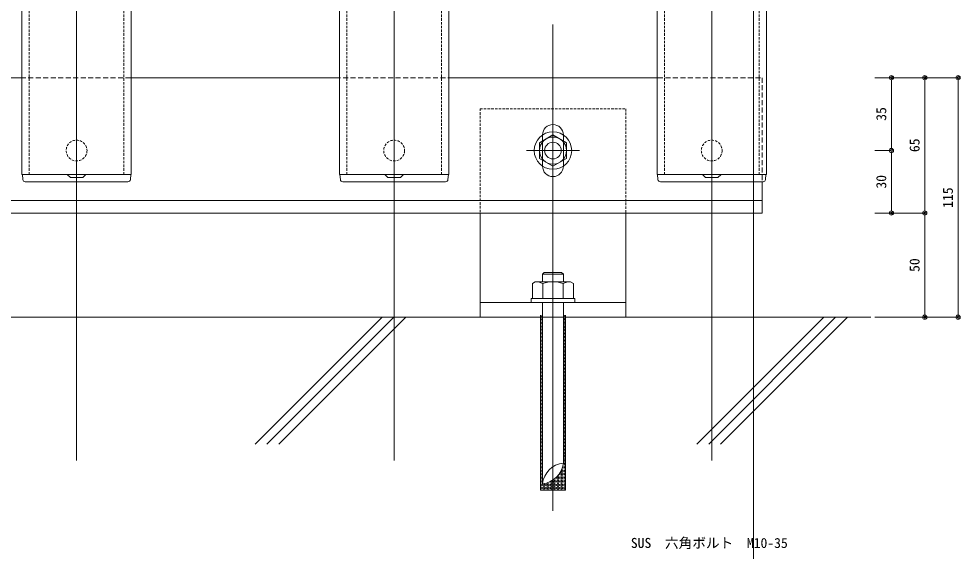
# Model space of a CAD drawing. Units: millimetres on the paper. Extents: x -401 to 401, y -279 to 279.
# Drawn here: x -176.4 to 49.6, y -115.8 to 11.9 of the extents above; entities that cross this region are included whole.
import ezdxf
from ezdxf.enums import TextEntityAlignment as Align

# ---------------------------------------------------------------- set-up
doc = ezdxf.new("R2010")
doc.units = ezdxf.units.MM
doc.linetypes.add('DASHED1', pattern=[1.8, 1.2, -0.6])
for name, color, linetype, lineweight in [('0-0_A-C01-補助線(非印刷)', 4, 'Continuous', 9), ('0-4_0-A08-芯_他', 4, 'Continuous', 9), ('0-5_A-E01-仕上太線', 4, 'DASHED1', 9), ('0-6_A-D01-RC', 4, 'Continuous', 9), ('0-7_A-C02-ハッチング', 134, 'Continuous', 9), ('0-8_ｱﾙﾐ', 4, 'DASHED1', 9), ('0-A_A-C06-見え掛り_中線', 6, 'Continuous', 9), ('0-B_A-B03-文字_書込_小', 7, 'Continuous', 9), ('0-C_0', 1, 'Continuous', 9), ('0-E_0-A11-寸法_詳細', 5, 'Continuous', 9), ('1-0_A-C05-見え掛り_細線', 1, 'Continuous', 9), ('1-1_A-D09-金物_鋼材', 4, 'Continuous', 9)]:
    doc.layers.add(name, color=color, linetype=linetype, lineweight=lineweight)
doc.styles.add('ＭＳ ゴシック', font='')
doc.styles.get('ＭＳ ゴシック').set_extended_font_data('MS Gothic')

# ---------------------------------------------------------------- blocks, each defined once
blk = doc.blocks.new('G$C726F75D7')
at = {"layer": '0-4_0-A08-芯_他'}
blk.add_line((-0.001, 615.839), (-0.001, -68.811), dxfattribs=at)
at = {"layer": '0-5_A-E01-仕上太線', "linetype": 'Continuous'}
for p, q in [((-26.251, 68.5), (-26.251, 275)), ((26.249, 68.5), (26.249, 275)), ((-26.001, 68.5), (25.999, 68.5))]:
    blk.add_line(p, q, dxfattribs=at)
at = {"layer": '0-8_ｱﾙﾐ'}
for p, q in [((-22.751, 68.5), (-22.751, 275)), ((22.749, 68.5), (22.75, 275))]:
    blk.add_line(p, q, dxfattribs=at)
blk.add_circle((-0.001, 80), 5, dxfattribs=at)
at = {"layer": '0-A_A-C06-見え掛り_中線'}
for p, q in [((-26.251, 68.5), (26.249, 68.5)), ((-26.251, 68.5), (-26.05, 68.5)), ((-26.05, 68.5), (-25.84, 66.095)), ((-4.501, 68.5), (-3, 67)), ((2.999, 67), (4.5, 68.5)), ((26.049, 68.5), (25.839, 66.095)), ((26.249, 68.5), (26.049, 68.5)), ((-24.645, 65), (24.644, 65)), ((-3, 67), (2.999, 67))]:
    blk.add_line(p, q, dxfattribs=at)
for centre, start, end in [((-24.645, 66.2), 185.00134, 270), ((24.644, 66.2), 270, 354.9987)]:
    blk.add_arc(centre, 1.2, start, end, dxfattribs=at)
blk = doc.blocks.new('G$C16211926')
at = {"layer": '0-C_0'}
blk.add_line((0, -95), (0, 19.5), dxfattribs=at)
at = {"layer": '0-C_0', "color": 7}
for p, q in [((-4.188, 14.5), (-5, 13.688)), ((-5, 13.688), (-5, 10)), ((-5, 13.688), (5, 13.688)), ((-4.188, 14.5), (4.188, 14.5)), ((5, 13.688), (4.188, 14.5)), ((5, 13.688), (5, 10)), ((-8.487, 10), (-9.8, 9.242)), ((-9.8, 2), (-9.8, 9.242)), ((8.487, 10), (-8.487, 10)), ((-4.9, 9.242), (-4.9, 2)), ((4.9, 9.242), (4.9, 2)), ((8.487, 10), (9.8, 9.242)), ((9.8, 2), (9.8, 9.242)), ((-5, 0), (-5, -77)), ((5, 0), (5, -87)), ((-6, -6), (-6, -90)), ((6, -6), (6, -90)), ((6, -90), (-6, -90))]:
    blk.add_line(p, q, dxfattribs=at)
for points in [[(10.5, 0), (10.5, 2), (-10.5, 2)], [(10.5, 0), (-10.5, 0), (-10.5, 2)]]:
    blk.add_lwpolyline(points, dxfattribs=at)
at = {"layer": '0-C_0'}
for centre in [(-5.955, -6.608), (-5.955, -7.315), (-5.955, -8.022), (-5.955, -8.729), (-5.602, -6.254), (-5.602, -6.961), (-5.602, -7.668), (-5.602, -8.375), (-5.602, -9.082), (-5.248, -6.608), (-5.248, -7.315), (-5.248, -8.022), (-5.248, -8.729), (5.358, -6.607), (5.358, -7.315), (5.358, -8.022), (5.358, -8.729), (5.712, -6.254), (5.712, -6.961), (5.712, -7.668), (5.712, -8.375), (5.712, -9.082), (-5.955, -9.436), (-5.955, -10.143), (-5.955, -10.85), (-5.955, -11.557), (-5.955, -12.264), (-5.955, -12.971), (-5.602, -9.789), (-5.602, -10.497), (-5.602, -11.204), (-5.602, -11.911), (-5.602, -12.618), (-5.602, -13.325), (-5.248, -9.436), (-5.248, -10.143), (-5.248, -10.85), (-5.248, -11.557), (-5.248, -12.264), (-5.248, -12.971), (5.358, -9.436), (5.358, -10.143), (5.358, -10.85), (5.358, -11.557), (5.358, -12.264), (5.358, -12.971), (5.712, -9.789), (5.712, -10.496), (5.712, -11.203), (5.712, -11.911), (5.712, -12.618), (5.712, -13.325), (-5.955, -13.679), (-5.955, -14.386), (-5.955, -15.093), (-5.955, -15.8), (-5.955, -16.507), (-5.955, -17.214), (-5.955, -17.921), (-5.602, -14.032), (-5.602, -14.739), (-5.602, -15.446), (-5.602, -16.153), (-5.602, -16.861), (-5.602, -17.568), (-5.248, -13.678), (-5.248, -14.386), (-5.248, -15.093), (-5.248, -15.8), (-5.248, -16.507), (-5.248, -17.214), (-5.248, -17.921), (5.358, -13.678), (5.358, -14.386), (5.358, -15.093), (5.358, -15.8), (5.358, -16.507), (5.358, -17.214), (5.358, -17.921), (5.712, -14.032), (5.712, -14.739), (5.712, -15.446), (5.712, -16.153), (5.712, -16.861), (5.712, -17.567), (-5.955, -18.628), (-5.955, -19.335), (-5.955, -20.042), (-5.955, -20.75), (-5.955, -21.457), (-5.955, -22.164), (-5.602, -18.275), (-5.602, -18.982), (-5.602, -19.689), (-5.602, -20.396), (-5.602, -21.103), (-5.602, -21.81), (-5.602, -22.517), (-5.248, -18.628), (-5.248, -19.335), (-5.248, -20.042), (-5.248, -20.749), (-5.248, -21.457), (-5.248, -22.164), (5.358, -18.628), (5.358, -19.335), (5.358, -20.042), (5.358, -20.749), (5.358, -21.457), (5.358, -22.164), (5.712, -18.274), (5.712, -18.982), (5.712, -19.689), (5.712, -20.396), (5.712, -21.103), (5.712, -21.81), (5.712, -22.517), (-5.955, -22.871), (-5.955, -23.578), (-5.955, -24.285), (-5.955, -24.992), (-5.955, -25.699), (-5.955, -26.406), (-5.955, -27.113), (-5.602, -23.224), (-5.602, -23.932), (-5.602, -24.639), (-5.602, -25.346), (-5.602, -26.053), (-5.602, -26.76), (-5.248, -22.871), (-5.248, -23.578), (-5.248, -24.285), (-5.248, -24.992), (-5.248, -25.699), (-5.248, -26.406), (-5.248, -27.113), (5.358, -22.871), (5.358, -23.578), (5.358, -24.285), (5.358, -24.992), (5.358, -25.699), (5.358, -26.406), (5.358, -27.113), (5.712, -23.224), (5.712, -23.932), (5.712, -24.638), (5.712, -25.346), (5.712, -26.053), (5.712, -26.76), (-5.955, -27.821), (-5.955, -28.528), (-5.955, -29.235), (-5.955, -29.942), (-5.955, -30.649), (-5.955, -31.356), (-5.602, -27.467), (-5.602, -28.174), (-5.602, -28.881), (-5.602, -29.588), (-5.602, -30.295), (-5.602, -31.003), (-5.248, -27.821), (-5.248, -28.528), (-5.248, -29.235), (-5.248, -29.942), (-5.248, -30.649), (-5.248, -31.356), (5.358, -27.82), (5.358, -28.528), (5.358, -29.235), (5.358, -29.942), (5.358, -30.649), (5.358, -31.356), (5.712, -27.467), (5.712, -28.174), (5.712, -28.881), (5.712, -29.588), (5.712, -30.295), (5.712, -31.003), (-5.955, -32.063), (-5.955, -32.77), (-5.955, -33.477), (-5.955, -34.184), (-5.955, -34.892), (-5.955, -35.599), (-5.602, -31.71), (-5.602, -32.417), (-5.602, -33.124), (-5.602, -33.831), (-5.602, -34.538), (-5.602, -35.245), (-5.602, -35.952), (-5.248, -32.063), (-5.248, -32.77), (-5.248, -33.477), (-5.248, -34.184), (-5.248, -34.892), (-5.248, -35.599), (5.358, -32.063), (5.358, -32.77), (5.358, -33.477), (5.358, -34.184), (5.358, -34.892), (5.358, -35.599), (5.712, -31.71), (5.712, -32.417), (5.712, -33.124), (5.712, -33.831), (5.712, -34.538), (5.712, -35.245), (5.712, -35.952), (-5.955, -36.306), (-5.955, -37.013), (-5.955, -37.72), (-5.955, -38.427), (-5.955, -39.134), (-5.955, -39.841), (-5.955, -40.548), (-5.602, -36.659), (-5.602, -37.366), (-5.602, -38.074), (-5.602, -38.781), (-5.602, -39.488), (-5.602, -40.195), (-5.248, -36.306), (-5.248, -37.013), (-5.248, -37.72), (-5.248, -38.427), (-5.248, -39.134), (-5.248, -39.841), (-5.248, -40.548), (5.358, -36.306), (5.358, -37.013), (5.358, -37.72), (5.358, -38.427), (5.358, -39.134), (5.358, -39.841), (5.358, -40.548), (5.712, -36.659), (5.712, -37.366), (5.712, -38.074), (5.712, -38.781), (5.712, -39.488), (5.712, -40.195), (-5.955, -41.256), (-5.955, -41.963), (-5.955, -42.67), (-5.955, -43.377), (-5.955, -44.084), (-5.955, -44.791), (-5.602, -40.902), (-5.602, -41.609), (-5.602, -42.316), (-5.602, -43.023), (-5.602, -43.73), (-5.602, -44.438), (-5.602, -45.145), (-5.248, -41.256), (-5.248, -41.963), (-5.248, -42.67), (-5.248, -43.377), (-5.248, -44.084), (-5.248, -44.791), (5.358, -41.256), (5.358, -41.963), (5.358, -42.67), (5.358, -43.377), (5.358, -44.084), (5.358, -44.791), (5.712, -40.902), (5.712, -41.609), (5.712, -42.316), (5.712, -43.023), (5.712, -43.73), (5.712, -44.438), (5.712, -45.145), (-5.955, -45.498), (-5.955, -46.205), (-5.955, -46.912), (-5.955, -47.62), (-5.955, -48.327), (-5.955, -49.034), (-5.955, -49.741), (-5.602, -45.852), (-5.602, -46.559), (-5.602, -47.266), (-5.602, -47.973), (-5.602, -48.68), (-5.602, -49.387), (-5.248, -45.498), (-5.248, -46.205), (-5.248, -46.912), (-5.248, -47.62), (-5.248, -48.327), (-5.248, -49.034), (-5.248, -49.741), (5.358, -45.498), (5.358, -46.205), (5.358, -46.912), (5.358, -47.62), (5.358, -48.327), (5.358, -49.034), (5.358, -49.741), (5.712, -45.852), (5.712, -46.559), (5.712, -47.266), (5.712, -47.973), (5.712, -48.68), (5.712, -49.387), (-5.955, -50.448), (-5.955, -51.155), (-5.955, -51.862), (-5.955, -52.569), (-5.955, -53.276), (-5.955, -53.984), (-5.602, -50.094), (-5.602, -50.802), (-5.602, -51.509), (-5.602, -52.216), (-5.602, -52.923), (-5.602, -53.63), (-5.248, -50.448), (-5.248, -51.155), (-5.248, -51.862), (-5.248, -52.569), (-5.248, -53.276), (-5.248, -53.983), (5.358, -50.448), (5.358, -51.155), (5.358, -51.862), (5.358, -52.569), (5.358, -53.276), (5.358, -53.984), (5.712, -50.094), (5.712, -50.802), (5.712, -51.509), (5.712, -52.216), (5.712, -52.923), (5.712, -53.63), (-5.955, -54.691), (-5.955, -55.398), (-5.955, -56.105), (-5.955, -56.812), (-5.955, -57.519), (-5.955, -58.226), (-5.602, -54.337), (-5.602, -55.044), (-5.602, -55.751), (-5.602, -56.458), (-5.602, -57.165), (-5.602, -57.873), (-5.602, -58.58), (-5.248, -54.691), (-5.248, -55.398), (-5.248, -56.105), (-5.248, -56.812), (-5.248, -57.519), (-5.248, -58.226), (5.358, -54.691), (5.358, -55.398), (5.358, -56.105), (5.358, -56.812), (5.358, -57.519), (5.358, -58.226), (5.712, -54.337), (5.712, -55.044), (5.712, -55.751), (5.712, -56.458), (5.712, -57.165), (5.712, -57.873), (5.712, -58.58), (-5.955, -58.933), (-5.955, -59.64), (-5.955, -60.348), (-5.955, -61.055), (-5.955, -61.762), (-5.955, -62.469), (-5.955, -63.176), (-5.602, -59.287), (-5.602, -59.994), (-5.602, -60.701), (-5.602, -61.408), (-5.602, -62.115), (-5.602, -62.822), (-5.248, -58.933), (-5.248, -59.64), (-5.248, -60.348), (-5.248, -61.055), (-5.248, -61.762), (-5.248, -62.469), (-5.248, -63.176), (5.358, -58.933), (5.358, -59.64), (5.358, -60.348), (5.358, -61.055), (5.358, -61.762), (5.358, -62.469), (5.358, -63.176), (5.712, -59.287), (5.712, -59.994), (5.712, -60.701), (5.712, -61.408), (5.712, -62.115), (5.712, -62.822), (-5.955, -63.883), (-5.955, -64.59), (-5.955, -65.297), (-5.955, -66.004), (-5.955, -66.711), (-5.955, -67.419), (-5.602, -63.529), (-5.602, -64.236), (-5.602, -64.944), (-5.602, -65.651), (-5.602, -66.358), (-5.602, -67.065), (-5.602, -67.772), (-5.248, -63.883), (-5.248, -64.59), (-5.248, -65.297), (-5.248, -66.004), (-5.248, -66.711), (-5.248, -67.419), (5.358, -63.883), (5.358, -64.59), (5.358, -65.297), (5.358, -66.004), (5.358, -66.711), (5.358, -67.419), (5.712, -63.529), (5.712, -64.236), (5.712, -64.944), (5.712, -65.651), (5.712, -66.358), (5.712, -67.065), (5.712, -67.772), (-5.955, -68.126), (-5.955, -68.833), (-5.955, -69.54), (-5.955, -70.247), (-5.955, -70.954), (-5.955, -71.661), (-5.955, -72.368), (-5.602, -68.479), (-5.602, -69.186), (-5.602, -69.893), (-5.602, -70.601), (-5.602, -71.308), (-5.602, -72.015), (-5.248, -68.126), (-5.248, -68.833), (-5.248, -69.54), (-5.248, -70.247), (-5.248, -70.954), (-5.248, -71.661), (-5.248, -72.368), (5.358, -68.126), (5.358, -68.833), (5.358, -69.54), (5.358, -70.247), (5.358, -70.954), (5.358, -71.661), (5.358, -72.368), (5.712, -68.479), (5.712, -69.186), (5.712, -69.893), (5.712, -70.601), (5.712, -71.308), (5.712, -72.015), (-5.955, -73.075), (-5.955, -73.782), (-5.955, -74.49), (-5.955, -75.197), (-5.955, -75.904), (-5.955, -76.611), (-5.602, -72.722), (-5.602, -73.429), (-5.602, -74.136), (-5.602, -74.843), (-5.602, -75.55), (-5.602, -76.257), (-5.248, -73.075), (-5.248, -73.782), (-5.248, -74.49), (-5.248, -75.197), (-5.248, -75.904), (-5.248, -76.611), (5.358, -73.075), (5.358, -73.782), (5.358, -74.49), (5.358, -75.197), (5.358, -75.904), (5.358, -76.611), (5.712, -72.722), (5.712, -73.429), (5.712, -74.136), (5.712, -74.843), (5.712, -75.55), (5.712, -76.257), (-5.955, -77.318), (-5.955, -78.025), (-5.955, -78.732), (-5.955, -79.439), (-5.955, -80.146), (-5.955, -80.853), (-5.602, -76.965), (-5.602, -77.672), (-5.602, -78.379), (-5.602, -79.086), (-5.602, -79.793), (-5.602, -80.5), (-5.602, -81.207), (-5.248, -77.318), (-5.248, -78.025), (-5.248, -78.732), (-5.248, -79.44), (-5.248, -80.146), (-5.248, -80.853), (-4.895, -78.379), (-4.895, -79.086), (-4.895, -79.793), (-4.895, -80.5), (-4.895, -81.207), (-4.541, -79.439), (-4.541, -80.146), (-4.541, -80.853), (-4.187, -80.5), (-4.187, -81.207), (5.358, -77.318), (5.358, -78.025), (5.358, -78.732), (5.358, -79.439), (5.358, -80.146), (5.358, -80.854), (5.712, -76.965), (5.712, -77.672), (5.712, -78.379), (5.712, -79.086), (5.712, -79.793), (5.712, -80.5), (5.712, -81.207), (-5.955, -81.561), (-5.955, -82.268), (-5.955, -82.975), (-5.955, -83.682), (-5.955, -84.389), (-5.955, -85.096), (-5.955, -85.803), (-5.602, -81.914), (-5.602, -82.621), (-5.602, -83.328), (-5.602, -84.036), (-5.602, -84.743), (-5.602, -85.45), (-5.248, -81.561), (-5.248, -82.268), (-5.248, -82.975), (-5.248, -83.682), (-5.248, -84.389), (-5.248, -85.096), (-5.248, -85.803), (-4.895, -81.914), (-4.895, -82.621), (-4.895, -83.328), (-4.895, -84.036), (-4.895, -84.743), (-4.895, -85.45), (-4.541, -81.561), (-4.541, -82.268), (-4.541, -82.975), (-4.541, -83.682), (-4.541, -84.389), (-4.541, -85.096), (-4.541, -85.803), (-4.187, -81.914), (-4.187, -82.621), (-4.187, -83.328), (-4.187, -84.036), (-4.187, -84.743), (-4.187, -85.45), (-3.834, -81.561), (-3.834, -82.268), (-3.834, -82.975), (-3.834, -83.682), (-3.834, -84.389), (-3.834, -85.096), (-3.834, -85.803), (-3.48, -81.914), (-3.48, -82.621), (-3.48, -83.328), (-3.48, -84.036), (-3.48, -84.743), (-3.48, -85.45), (-3.127, -82.268), (-3.127, -82.975), (-3.127, -83.682), (-3.127, -84.389), (-3.127, -85.096), (-3.127, -85.803), (-2.773, -83.328), (-2.773, -84.036), (-2.773, -84.743), (-2.773, -85.45), (-2.42, -83.682), (-2.42, -84.389), (-2.42, -85.096), (-2.42, -85.803), (-2.066, -84.036), (-2.066, -84.743), (-2.066, -85.45), (-1.712, -84.389), (-1.712, -85.096), (-1.712, -85.803), (-1.359, -84.743), (-1.359, -85.45), (-1.005, -85.096), (-1.005, -85.803), (-0.652, -85.45), (-0.298, -85.096), (-0.298, -85.803), (0.055, -85.45), (0.409, -85.803), (5.358, -81.561), (5.358, -82.268), (5.358, -82.975), (5.358, -83.682), (5.358, -84.389), (5.358, -85.096), (5.358, -85.803), (5.712, -81.914), (5.712, -82.621), (5.712, -83.329), (5.712, -84.036), (5.712, -84.743), (5.712, -85.45), (-5.955, -86.511), (-5.955, -87.218), (-5.955, -87.925), (-5.955, -88.632), (-5.955, -89.339), (-5.602, -86.157), (-5.602, -86.864), (-5.602, -87.571), (-5.602, -88.278), (-5.602, -88.985), (-5.602, -89.692), (-5.248, -86.511), (-5.248, -87.218), (-5.248, -87.925), (-5.248, -88.632), (-5.248, -89.339), (-4.895, -86.157), (-4.895, -86.864), (-4.895, -87.571), (-4.895, -88.278), (-4.895, -88.985), (-4.895, -89.692), (-4.541, -86.511), (-4.541, -87.217), (-4.541, -87.925), (-4.541, -88.632), (-4.541, -89.339), (-4.188, -89.692), (-4.187, -86.157), (-4.187, -86.864), (-4.187, -87.571), (-4.187, -88.278), (-4.187, -88.985), (-3.834, -86.511), (-3.834, -87.217), (-3.834, -87.925), (-3.834, -88.632), (-3.834, -89.339), (-3.48, -86.157), (-3.48, -86.864), (-3.48, -87.571), (-3.48, -88.278), (-3.48, -88.985), (-3.48, -89.692), (-3.127, -86.51), (-3.127, -87.217), (-3.127, -87.925), (-3.127, -88.632), (-3.127, -89.339), (-2.773, -86.157), (-2.773, -86.864), (-2.773, -87.571), (-2.773, -88.278), (-2.773, -88.985), (-2.773, -89.692), (-2.42, -86.51), (-2.42, -87.217), (-2.42, -87.925), (-2.42, -88.632), (-2.42, -89.339), (-2.066, -86.157), (-2.066, -86.864), (-2.066, -87.571), (-2.066, -88.278), (-2.066, -88.985), (-2.066, -89.692), (-1.713, -89.339), (-1.712, -86.51), (-1.712, -87.217), (-1.712, -87.925), (-1.712, -88.632), (-1.359, -86.157), (-1.359, -86.864), (-1.359, -87.571), (-1.359, -88.278), (-1.359, -88.985), (-1.359, -89.692), (-1.006, -86.511), (-1.006, -87.925), (-1.006, -88.632), (-1.006, -89.339), (-1.005, -87.217), (-0.652, -86.157), (-0.652, -86.864), (-0.652, -87.571), (-0.652, -88.278), (-0.652, -88.985), (-0.652, -89.692), (-0.298, -86.511), (-0.298, -87.217), (-0.298, -87.925), (-0.298, -88.632), (-0.298, -89.339), (0.055, -86.157), (0.055, -86.864), (0.055, -87.571), (0.055, -88.278), (0.055, -88.985), (0.055, -89.692), (0.409, -86.51), (0.409, -87.217), (0.409, -87.925), (0.409, -88.632), (0.409, -89.339), (0.762, -86.157), (0.762, -86.864), (0.762, -87.571), (0.762, -88.278), (0.762, -88.985), (0.762, -89.692), (1.116, -86.51), (1.116, -87.217), (1.116, -87.925), (1.116, -88.632), (1.116, -89.339), (1.469, -86.157), (1.469, -86.864), (1.469, -87.571), (1.469, -88.278), (1.469, -88.985), (1.469, -89.692), (1.823, -86.51), (1.823, -87.217), (1.823, -87.925), (1.823, -88.632), (1.823, -89.339), (2.177, -86.864), (2.177, -87.571), (2.177, -88.278), (2.177, -88.985), (2.177, -89.692), (2.53, -86.511), (2.53, -87.217), (2.53, -87.925), (2.53, -88.632), (2.53, -89.339), (2.884, -86.864), (2.884, -87.571), (2.884, -88.278), (2.884, -88.985), (2.884, -89.692), (3.237, -87.217), (3.237, -87.925), (3.237, -88.632), (3.237, -89.339), (3.591, -86.864), (3.591, -87.571), (3.591, -88.278), (3.591, -88.985), (3.591, -89.692), (3.944, -87.217), (3.944, -87.925), (3.944, -88.632), (3.944, -89.339), (4.298, -87.571), (4.298, -88.278), (4.298, -88.985), (4.298, -89.692), (4.651, -87.925), (4.651, -88.632), (4.651, -89.339), (4.652, -87.218), (5.005, -87.571), (5.005, -88.278), (5.005, -88.985), (5.005, -89.692), (5.358, -86.511), (5.358, -87.217), (5.358, -87.925), (5.358, -88.632), (5.358, -89.339), (5.712, -86.157), (5.712, -86.864), (5.712, -87.571), (5.712, -88.278), (5.712, -88.985), (5.712, -89.692)]:
    blk.add_circle(centre, 0.05, dxfattribs=at)
at = {"layer": '0-C_0', "color": 7}
for centre, radius, start, end in [((-8.487, 1.134), 8.866, 66.13493, 89.99998), ((0, -6.216), 16.216, 72.41194, 107.58806), ((8.487, 1.134), 8.866, 90.00002, 113.86507), ((6.186, -75.814), 11.248, 186.0509, 263.9491), ((-6.186, -88.186), 11.248, 6.05054, 83.9491)]:
    blk.add_arc(centre, radius, start, end, dxfattribs=at)
blk = doc.blocks.new('A$C579A7BCD')
at = {"layer": '0-4_0-A08-芯_他'}
for p, q in [((0, 12.683), (0, -12.683)), ((-12.682, 0), (12.683, 0))]:
    blk.add_line(p, q, dxfattribs=at)
at = {"layer": '1-0_A-C05-見え掛り_細線'}
for p, q in [((-6.5, 3.752), (0, 7.505)), ((6.5, 3.752), (0, 7.505)), ((-6.5, 3.752), (-6.5, -3.753)), ((6.5, 3.752), (6.5, -3.753)), ((-6.5, -3.753), (0, -7.505)), ((6.5, -3.753), (0, -7.505))]:
    blk.add_line(p, q, dxfattribs=at)
for radius in [9, 6.5]:
    blk.add_circle((0, 0), radius, dxfattribs=at)
blk = doc.blocks.new('G$C417FFCDC')
at = {"layer": '0-4_0-A08-芯_他'}
blk.add_line((0, -140.475), (0, 92.93), dxfattribs=at)
at = {"layer": '0-5_A-E01-仕上太線'}
blk.add_lwpolyline([(-35, -100), (35, -100), (35, 0), (-35, 0)], close=True, dxfattribs=at)
at = {"layer": '1-0_A-C05-見え掛り_細線'}
for p, q in [((35, -7), (-35, -7)), ((-5, -72.5), (-5, -87.5)), ((5, -87.5), (5, -72.5))]:
    blk.add_line(p, q, dxfattribs=at)
blk.add_lwpolyline([(-35, -50), (-35, 0), (35, 0), (35, -50)], dxfattribs=at)
blk.add_circle((-0.001, -80), 4, dxfattribs=at)
for centre, start, end in [((0, -72.5), 0, 180), ((0, -87.5), 180, 0)]:
    blk.add_arc(centre, 5, start, end, dxfattribs=at)
at = {"layer": '1-0_A-C05-見え掛り_細線', "xscale": -1}
blk.add_blockref('A$C579A7BCD', (0, -80), dxfattribs=at)
at = {"layer": '1-1_A-D09-金物_鋼材', "rotation": 180}
blk.add_blockref('G$C16211926', (0, -7), dxfattribs=at)
blk = doc.blocks.new('_Dot')
at = {"layer": '0-C_0', "color": 7}
blk.add_line((-0.5, 0), (-1, 0), dxfattribs=at)
for radius in [0.5, 0.25]:
    blk.add_circle((0, 0), radius, dxfattribs=at)

msp = doc.modelspace()

# ---------------------------------------------------------------- linework, layer by layer
at = {"layer": '0-0_A-C01-補助線(非印刷)'}
msp.add_line((0, -252), (0, 278.667), dxfattribs=at)
at = {"layer": '0-5_A-E01-仕上太線'}
msp.add_line((-327.178, -31.677), (2.072, -31.677), dxfattribs=at)
msp.add_lwpolyline([(-327.178, -2.177), (2.072, -2.177), (2.072, -34.677), (-327.178, -34.677)], close=True, dxfattribs=at)
at = {"layer": '0-6_A-D01-RC'}
msp.add_line((-343.778, -59.677), (28.118, -59.677), dxfattribs=at)
at = {"layer": '0-7_A-C02-ハッチング'}
for p, q in [((-119.674, -90.163), (-89.189, -59.677)), ((-116.846, -90.163), (-86.36, -59.677)), ((-114.017, -90.163), (-83.532, -59.677)), ((-13.608, -90.163), (16.877, -59.677)), ((-10.78, -90.163), (19.706, -59.677)), ((-7.951, -90.163), (22.534, -59.677))]:
    msp.add_line(p, q, dxfattribs=at)
at = {"layer": '0-E_0-A11-寸法_詳細'}
for p, q in [((29.105, -2.177), (33.105, -2.177)), ((29.105, -2.177), (41.105, -2.177)), ((29.105, -2.177), (49.105, -2.177)), ((33.105, -3.177), (33.105, -18.677)), ((41.105, -3.177), (41.105, -33.677)), ((49.105, -3.177), (49.105, -58.677)), ((29.105, -19.677), (33.105, -19.677)), ((29.105, -19.677), (33.105, -19.677)), ((33.105, -20.677), (33.105, -33.677)), ((29.105, -34.677), (33.105, -34.677)), ((29.105, -34.677), (41.105, -34.677)), ((29.105, -34.677), (41.105, -34.677)), ((41.105, -35.677), (41.105, -58.677)), ((29.105, -59.677), (41.105, -59.677)), ((29.105, -59.677), (49.105, -59.677))]:
    msp.add_line(p, q, dxfattribs=at)
at = {"layer": '1-0_A-C05-見え掛り_細線'}
for p, q in [((-225.678, -2.177), (-175.678, -2.177)), ((-149.428, -2.177), (-99.428, -2.177)), ((-73.178, -2.177), (-23.178, -2.177)), ((-327.178, -31.677), (2.072, -31.677))]:
    msp.add_line(p, q, dxfattribs=at)
msp.add_lwpolyline([(2.072, -27.177), (2.072, -34.677), (-327.178, -34.677), (-327.178, -27.177)], dxfattribs=at)

# ---------------------------------------------------------------- block references
at = {"layer": '0-5_A-E01-仕上太線', "xscale": 0.5, "yscale": 0.5}
for p in [(-162.553, -59.677), (-86.303, -59.677), (-10.053, -59.677)]:
    msp.add_blockref('G$C726F75D7', p, dxfattribs=at)
at = {"layer": '0-E_0-A11-寸法_詳細'}
for p, rotation in [((33.105, -2.177), 90), ((41.105, -2.177), 90), ((49.105, -2.177), 90), ((33.105, -19.677), 270), ((33.105, -19.677), 90), ((33.105, -34.677), 270), ((41.105, -34.677), 270), ((41.105, -34.677), 90), ((41.105, -59.677), 270), ((49.105, -59.677), 270)]:
    msp.add_blockref('_Dot', p, dxfattribs=dict(at, rotation=rotation))
at = {"layer": '1-1_A-D09-金物_鋼材', "xscale": -0.5, "yscale": 0.5, "rotation": 180}
msp.add_blockref('G$C417FFCDC', (-48.178, -59.677), dxfattribs=at)

# ---------------------------------------------------------------- texts
at = {"layer": '0-B_A-B03-文字_書込_小', "style": 'ＭＳ ゴシック'}
msp.add_text('SUS\u3000六角ボルト\u3000M10-35', height=2.405, dxfattribs=at).set_placement((-29.477, -115.793), align=Align.BOTTOM_LEFT)
at = {"layer": '0-E_0-A11-寸法_詳細', "style": 'ＭＳ ゴシック'}
for s, p in [('35', (32.568, -12.526)), ('65', (40.568, -20.045)), ('30', (32.568, -28.809)), ('115', (48.568, -33.428)), ('50', (40.568, -48.809))]:
    msp.add_text(s, height=2.405, rotation=90, dxfattribs=at).set_placement(p, align=Align.BOTTOM_LEFT)

doc.saveas('drawing.dxf')
